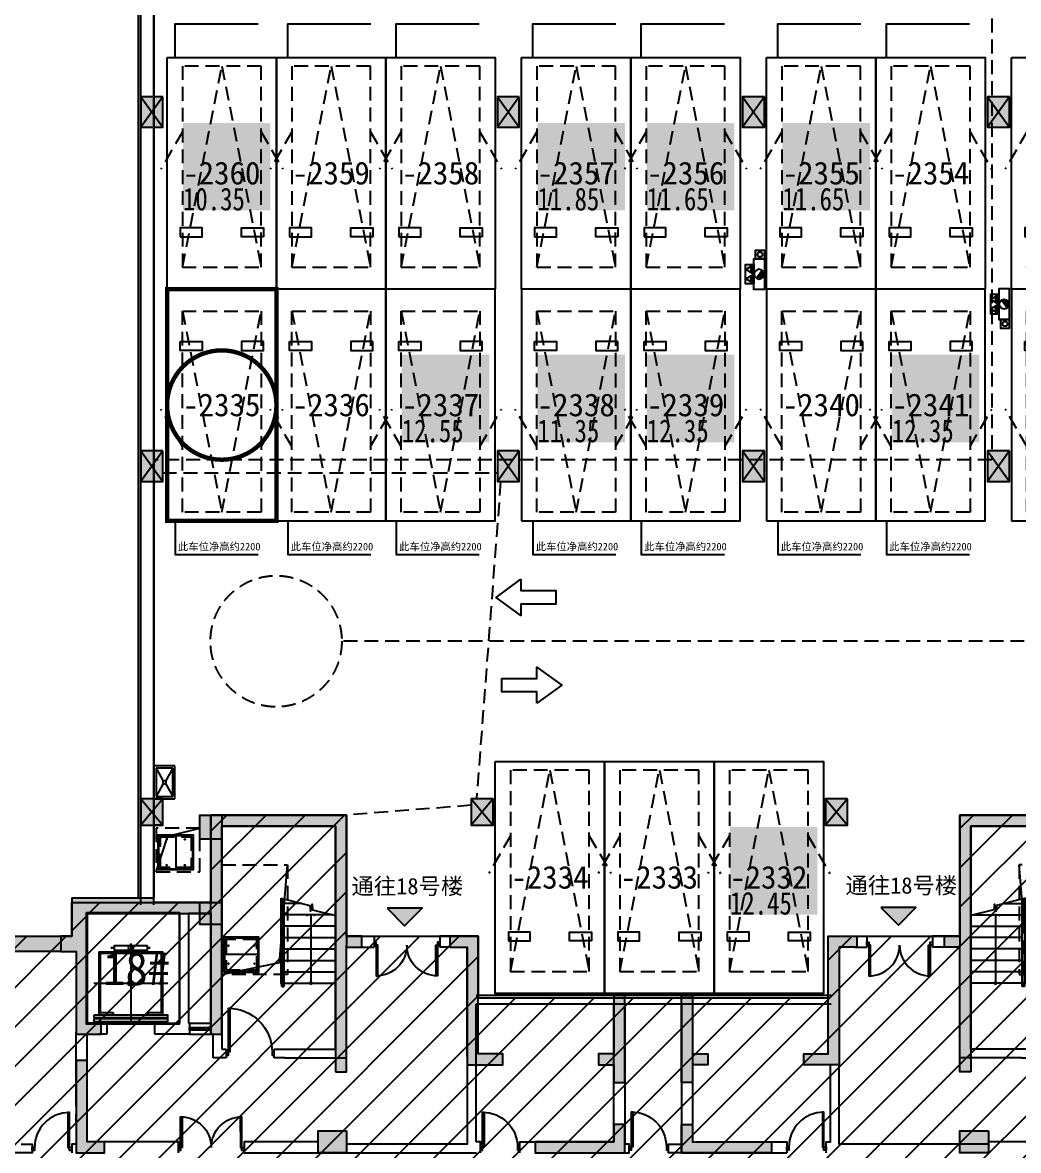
# Model space of a CAD drawing. Header units: millimetres. Extents: x -48310 to 218990, y -633409 to -276709.
# Drawn here: x 5797 to 28557, y -607741 to -581955 of the extents above; entities that cross this region are included whole.
import ezdxf
from ezdxf.enums import TextEntityAlignment as Align

# ---------------------------------------------------------------- set-up
doc = ezdxf.new("R2010")
doc.units = ezdxf.units.MM
doc.header["$LTSCALE"] = 100
for name, pattern in [('A6-DK-B2F$0$HIDDEN2', [4.7625, 3.175, -1.5875]), ('A6-DK-JSJ-B2F$0$HIDDEN2', [4.7625, 3.175, -1.5875]), ('X-CORE-2BF$0$HIDDEN2', [4.7625, 3.175, -1.5875]), ('X-CORE-2BF$0$XG-14CORE-SF$0$X1-CORE-SF$0$HIDDEN2', [4.7625, 3.175, -1.5875])]:
    doc.linetypes.add(name, pattern=pattern)
doc.layers.get('Defpoints').update_dxf_attribs({"color": 189})
for name, color, linetype in [('-ACO-TTLB', 153, 'Continuous'), ('18#-W-B2F$0$S-WALL-S', 4, 'Continuous'), ('18#-WTC-B2F$0$S-HATCH-X', 251, 'Continuous'), ('18#-WTC-B2F$0$S-WALL-S', 4, 'Continuous'), ('A-DIMS-INSD', 3, 'Continuous'), ('A-HATCH', 251, 'Continuous'), ('A-ROOM-IDEN', 31, 'Continuous'), ('A-TITLE', 222, 'Continuous'), ('A-WIND-IDEN', 244, 'Continuous'), ('A6-DK-B2F$0$A-CONC', 30, 'Continuous'), ('A6-DK-B2F$0$A-FIXT', 6, 'Continuous'), ('A6-DK-B2F$0$A-PRKG', 175, 'A6-DK-B2F$0$HIDDEN2'), ('A6-DK-B2F$0$A-PRKG-SIGN', 252, 'Continuous'), ('A6-DK-B2F$0$A-TRACK', 77, 'A6-DK-B2F$0$HIDDEN2'), ('A6-DK-B2F$0$A-VOID', 221, 'A6-DK-B2F$0$HIDDEN2'), ('A6-DK-JSJ-B2F$0$A-DRAIN', 152, 'Continuous'), ('A6-DK-JSJ-B2F$0$A-HOLE-FLOR', 242, 'Continuous'), ('A6-DK-JSJ-B2F$0$A-LOWER', 131, 'A6-DK-JSJ-B2F$0$HIDDEN2'), ('A6-DK-JSJ-B2F$0$X23-BF$0$A-HATCH', 251, 'Continuous'), ('A6-W-B2$0$S-WALL-S', 4, 'Continuous'), ('A6-W-B2-BH$0$S-HATCH-S', 252, 'Continuous'), ('a_parking_number', 200, 'Continuous'), ('a_parking_price', 221, 'Continuous'), ('a_parking_sales_mark', 180, 'Continuous'), ('TP-DK-1(xhs)$0$P-J-DIM-L', 70, 'Continuous'), ('TP-DK-1(xhs)$0$P-X-L', 240, 'Continuous'), ('TP-DK-1(xhs)$0$P-X-M', 2, 'Continuous'), ('TP-DK-1(xhs)$0$P-X-X', 1, 'Continuous'), ('X-2BF-18$0$A-WALL', 2, 'Continuous'), ('X-2BF-18$0$xref(dwg引用图层)', 7, 'Continuous'), ('X-2BF-18$0$XU-CORE-1F-N$0$A-DOOR', 190, 'Continuous'), ('X-2BF-18$0$XU-CORE-SF$0$A-DOOR', 190, 'Continuous'), ('X-CORE-2BF$0$A-DRAIN', 152, 'Continuous'), ('X-CORE-2BF$0$A-HOLE-FLOR', 242, 'Continuous'), ('X-CORE-2BF$0$A-INDEX', 134, 'Continuous'), ('X-CORE-2BF$0$A-LOWER', 131, 'X-CORE-2BF$0$HIDDEN2'), ('X-CORE-2BF$0$A-RAIL', 55, 'Continuous'), ('X-CORE-2BF$0$A-STAIR', 142, 'Continuous'), ('X-CORE-2BF$0$A-WALL', 2, 'Continuous'), ('X-CORE-2BF$0$X23-BF$0$A-HATCH', 251, 'Continuous'), ('X-CORE-2BF$0$XU-CORE-28F-1F$0$A-STAIR', 142, 'Continuous'), ('X-CORE-2BF$0$XU-CORE-SF$0$A-EVTR', 193, 'Continuous'), ('X-CORE-2BF$0$XU-CORE-SF$0$XU-CORE-SF$0$A-DOOR', 190, 'Continuous'), ('X-CORE-2BF$0$XU-CORE-SF$0$XU-CORE-SF$0$A-SILL', 135, 'Continuous'), ('X-CORE-2BF$0$XU-CORE-SF$0$XU-CORE-SF$0$A-WIND', 126, 'Continuous'), ('xref(dwg引用图层)', 7, 'Continuous'), ('留孔', 1, 'Continuous')]:
    doc.layers.add(name, color=color, linetype=linetype)
for name, color, linetype, plot in [('A6-DK-B2F$0$-ACO-EDIT', 210, 'Continuous', False), ('A6-W-B2$0$S-EDIT', 241, 'Continuous', False), ('X-CORE-2BF$0$XG-14CORE-SF$0$X1-CORE-SF$0$-ACO-PLTW', 220, 'X-CORE-2BF$0$XG-14CORE-SF$0$X1-CORE-SF$0$HIDDEN2', False)]:
    doc.layers.add(name, color=color, linetype=linetype, plot=plot)
doc.styles.add('A6-DK-B2F$0$华文细黑', font='STXIHEI.TTF')
doc.styles.add('华文细黑', font='STXIHEI.TTF')
doc.styles.add('黑体', font='simhei.ttf', dxfattribs={"width": 0.8})

# ---------------------------------------------------------------- blocks, each defined once
blk = doc.blocks.new('*U267')
at = {"linetype": 'ByBlock', "lineweight": -2}
for points in [[(86, 735), (85, 35), (50, 35), (51, 735)], [(1416, 734), (1415, 34), (1450, 34), (1451, 734)], [(0, 35), (50, 35), (50, -35), (0, -35)], [(1450, 34), (1500, 34), (1500, -36), (1450, -36)]]:
    blk.add_lwpolyline(points, close=True, dxfattribs=at)
for centre, start, end in [((50, 35), 359.9503, 89.9503), ((1450, 34), 89.9503, 179.9503)]:
    blk.add_arc(centre, 700, start, end, dxfattribs=at)
blk = doc.blocks.new('*U263')
at = {"color": 0, "linetype": 'ByBlock', "lineweight": -2}
for points in [[(-85, 835), (-85, 35), (-50, 35), (-50, 835)], [(-900, 35), (-850, 35), (-850, -35), (-900, -35)], [(-50, 35), (0, 35), (0, -35), (-50, -35)]]:
    blk.add_lwpolyline(points, close=True, dxfattribs=at)
blk.add_arc((-50, 35), 800, 90, 180, dxfattribs=at)
blk = doc.blocks.new('X-CORE-2BF$0$XU-CORE-SF$0$A-EVTR-a')
for p, q in [((0, 1825), (0, 0)), ((-430, 1700), (-430, 1750)), ((-380, 1725), (-430, 1725)), ((380, 1725), (430, 1725)), ((430, 1700), (430, 1750)), ((844, 915), (-844, 915)), ((550, 0), (-550, 0))]:
    blk.add_line(p, q)
for points in [[(-731, 190), (-731, 1625), (731, 1625), (731, 190)], [(-700, 245), (-700, 1595), (700, 1595), (700, 245)], [(-400, 245), (-700, 245)], [(-400, 190), (-400, 245)], [(700, 245), (400, 245)], [(400, 245), (400, 190)]]:
    blk.add_lwpolyline(points)
for points in [[(-380, 1775), (380, 1775), (380, 1675), (-380, 1675)], [(844, 190), (844, 130), (-844, 130), (-844, 190)], [(844, 100), (844, 40), (-844, 40), (-844, 100)]]:
    blk.add_lwpolyline(points, close=True)
blk.add_circle((0, 1725), 60)
blk.add_ellipse((0, 915), major_axis=(-60.1, 0), ratio=0.918919, start_param=-1.570796, end_param=4.712389)
blk = doc.blocks.new('*U188')
for p, q in [((-25, 0), (-25, 490)), ((25, 0), (25, 490))]:
    blk.add_line(p, q)
for points in [[(25, 490), (-25, 490), (-25, 440), (25, 440)], [(25, 490), (-25, 490), (-25, 440), (25, 440)], [(22, 487), (-22, 487), (-22, 443), (22, 443)], [(22, 487), (-22, 487), (-22, 443), (22, 443)], [(16, 395), (13, 395), (13, 399), (-16, 445), (-16, 450), (-13, 450), (-13, 446), (16, 400), (16, 395)], [(16, 295), (13, 295), (13, 299), (-16, 345), (-16, 350), (-13, 350), (-13, 346), (16, 300), (16, 295)], [(25, 0), (-25, 0), (-25, 50), (25, 50)], [(25, 0), (-25, 0), (-25, 50), (25, 50)], [(22, 3), (-22, 3), (-22, 47), (22, 47)], [(22, 3), (-22, 3), (-22, 47), (22, 47)], [(16, 195), (13, 195), (13, 199), (-16, 245), (-16, 250), (-13, 250), (-13, 246), (16, 200), (16, 195)], [(16, 95), (13, 95), (13, 99), (-16, 145), (-16, 150), (-13, 150), (-13, 146), (16, 100), (16, 95)]]:
    blk.add_lwpolyline(points, close=True)
blk = doc.blocks.new('*U190')
at = {"color": 0, "linetype": 'ByBlock', "lineweight": -2}
for points in [[(-85, 1035), (-85, 35), (-50, 35), (-50, 1035)], [(-1100, 35), (-1050, 35), (-1050, -35), (-1100, -35)], [(-50, 35), (0, 35), (0, -35), (-50, -35)]]:
    blk.add_lwpolyline(points, close=True, dxfattribs=at)
blk.add_arc((-50, 35), 1000, 90, 180, dxfattribs=at)
blk = doc.blocks.new('*U191')
at = {"layer": 'X-CORE-2BF$0$A-DRAIN'}
blk.add_lwpolyline([(50, 50), (50, 850), (850, 850), (850, 50)], close=True, dxfattribs=at)
at = {"layer": 'X-CORE-2BF$0$A-HOLE-FLOR'}
blk.add_lwpolyline([(0, 0), (270, 1317), (2500, 1500)], dxfattribs=at)
for points in [[(65, 835), (450, 835), (450, 65), (65, 65)], [(835, 835), (450, 835), (450, 65), (835, 65)]]:
    blk.add_lwpolyline(points, close=True, dxfattribs=at)
at = {"layer": 'X-CORE-2BF$0$A-LOWER'}
for points in [[(0, 1500), (0, 0), (2500, 0), (2500, 1500), (0, 1500)], [(100, 100), (100, 800), (800, 800), (800, 100), (100, 100)]]:
    blk.add_lwpolyline(points, dxfattribs=at)
at = {"layer": 'X-CORE-2BF$0$X23-BF$0$A-HATCH'}
blk.add_lwpolyline([(65, 65), (65, 835), (835, 835), (835, 65)], close=True, dxfattribs=at)
for centre in [(242, 745), (657, 745), (242, 155), (657, 155)]:
    blk.add_circle(centre, 8, dxfattribs=at)
blk = doc.blocks.new('*U189')
blk.add_line((0, 1581), (0, 0))
at = {"const_width": 20}
blk.add_lwpolyline([(-103, 1527), (0, 1581), (103, 1527)], dxfattribs=at)
at = {"const_width": 45}
blk.add_lwpolyline([(-6, -22, 1), (6, 22, 1)], format="xyb", close=True, dxfattribs=at)
blk = doc.blocks.new('X-CORE-2BF')
at = {"layer": 'X-CORE-2BF$0$A-INDEX'}
blk.add_lwpolyline([(11690, 11961), (12355, 11795), (12365, 11668), (12404, 11824), (12413, 11697), (12940, 11566)], dxfattribs=at)
at = {"layer": 'X-CORE-2BF$0$A-RAIL'}
for p, q in [((11715, 9945), (11715, 10709)), ((11765, 9945), (11765, 10732)), ((11715, 9945), (11765, 9945))]:
    blk.add_line(p, q, dxfattribs=at)
for points in [[(11715, 11955), (11715, 9945)], [(11765, 9945), (11765, 11942)]]:
    blk.add_lwpolyline(points, dxfattribs=at)
at = {"layer": 'X-CORE-2BF$0$A-STAIR'}
for points in [[(11690, 11961), (11690, 10020), (11715, 10020)], [(11765, 10020), (11765, 10020)]]:
    blk.add_lwpolyline(points, dxfattribs=at)
at = {"layer": 'X-CORE-2BF$0$A-WALL'}
for p, q in [((12940, 13610), (10340, 13610)), ((10340, 13610), (10340, 8510)), ((12940, 8510), (12940, 13610)), ((9380, 11610), (7260, 11610)), ((7260, 11610), (7260, 9100)), ((9380, 9100), (9380, 11610)), ((10090, 11610), (9580, 11610)), ((9580, 11610), (9580, 9100)), ((10090, 8850), (10090, 11610)), ((13190, 8510), (13190, 10890)), ((7260, 9100), (7710, 9100)), ((7710, 9100), (7710, 8850)), ((8810, 8850), (8810, 9100)), ((8810, 9100), (9380, 9100)), ((9580, 9100), (9600, 9100)), ((9600, 9100), (9600, 8850)), ((7710, 8850), (7523, 8850)), ((9600, 8850), (8810, 8850)), ((10140, 8850), (10090, 8850)), ((10140, 8310), (10140, 8850)), ((10340, 8510), (10440, 8510)), ((10440, 8510), (10440, 8310)), ((11540, 8310), (11540, 8510)), ((11540, 8510), (12940, 8510)), ((13190, 8310), (13190, 8510)), ((13190, 8510), (13190, 8510)), ((10440, 8310), (10140, 8310)), ((11660, 8310), (11540, 8310)), ((11780, 8310), (11660, 8310)), ((11660, 8310), (11660, 8310)), ((11780, 8310), (11780, 8310)), ((11780, 8310), (13190, 8310))]:
    blk.add_line(p, q, dxfattribs=at)
blk.add_lwpolyline([(10090, 11610), (10090, 13860), (13190, 13860), (13190, 10890)], dxfattribs=at)
at = {"layer": 'X-CORE-2BF$0$XG-14CORE-SF$0$X1-CORE-SF$0$-ACO-PLTW'}
blk.add_lwpolyline([(11740, 11948), (11740, 9945)], dxfattribs=at)
at = {"layer": 'X-CORE-2BF$0$XU-CORE-28F-1F$0$A-STAIR'}
for p, q in [((12173, 11840), (11765, 11840)), ((12883, 11580), (11765, 11580)), ((12940, 11320), (11765, 11320)), ((11765, 11060), (12940, 11060)), ((11765, 10800), (12940, 10800)), ((11765, 10540), (12940, 10540)), ((11765, 10280), (12940, 10280)), ((11765, 10020), (12940, 10020)), ((11815, 10020), (12940, 10020))]:
    blk.add_line(p, q, dxfattribs=at)
at = {"layer": 'X-CORE-2BF$0$XU-CORE-SF$0$XU-CORE-SF$0$A-SILL'}
for points in [[(9600, 9100), (10090, 9100)], [(9600, 8850), (10090, 8850)]]:
    blk.add_lwpolyline(points, dxfattribs=at)
at = {"layer": 'X-CORE-2BF$0$A-INDEX', "rotation": 2.084055670174275e-06}
blk.add_blockref('*U189', (12377, 10020), dxfattribs=at)
at = {"layer": 'X-CORE-2BF$0$A-LOWER', "xscale": -1, "rotation": 270}
blk.add_blockref('*U191', (10340, 10220), dxfattribs=at)
at = {"layer": 'X-CORE-2BF$0$XU-CORE-SF$0$A-EVTR', "xscale": -1}
blk.add_blockref('X-CORE-2BF$0$XU-CORE-SF$0$A-EVTR-a', (8260, 9100), dxfattribs=at)
at = {"layer": 'X-CORE-2BF$0$XU-CORE-SF$0$XU-CORE-SF$0$A-DOOR', "extrusion": (0, 0, -1), "zscale": -1}
blk.add_blockref('*U190', (-10440, 8410), dxfattribs=at)
at = {"layer": 'X-CORE-2BF$0$XU-CORE-SF$0$XU-CORE-SF$0$A-WIND', "rotation": 270}
blk.add_blockref('*U188', (9600, 8977), dxfattribs=at)
blk = doc.blocks.new('*U264')
at = {"linetype": 'ByBlock', "lineweight": -2}
for points in [[(0, -35), (50, -35), (50, 35), (0, 35)], [(1450, -36), (1500, -36), (1500, 34), (1450, 34)], [(84, -735), (85, -35), (50, -35), (49, -735)], [(1414, -736), (1415, -36), (1450, -36), (1449, -736)]]:
    blk.add_lwpolyline(points, close=True, dxfattribs=at)
for centre, start, end in [((50, -35), 269.9503, 359.9503), ((1450, -36), 179.9503, 269.9503)]:
    blk.add_arc(centre, 700, start, end, dxfattribs=at)
blk = doc.blocks.new('X-2BF-18')
at = {"layer": 'X-2BF-18$0$A-WALL'}
for p, q in [((13820, 11090), (13820, 10840)), ((15320, 11090), (15320, 10840)), ((25080, 11090), (25080, 10840)), ((26580, 11090), (26580, 10840)), ((19550, 9535), (19550, 9535)), ((15950, 8340), (15950, 8160)), ((27860, 6340), (27860, 6390))]:
    blk.add_line(p, q, dxfattribs=at)
for points in [[(13190, 11090), (13820, 11090)], [(15596, 11090), (15320, 11090)], [(24804, 11090), (25080, 11090)], [(27210, 11090), (26580, 11090)], [(13190, 10840), (13820, 10840)], [(15950, 10840), (15950, 6340), (13190, 6340)], [(15596, 10840), (15320, 10840)], [(15950, 8340), (15950, 8340), (15950, 10840)], [(24804, 10840), (25080, 10840)], [(27210, 10840), (26580, 10840)], [(24270, 9735), (16150, 9735)], [(24270, 9535), (16150, 9535)], [(16150, 6390), (16150, 9535)], [(17150, 6140), (17150, 6390), (19300, 6390), (19300, 9535)], [(19550, 9535), (19550, 6340)], [(20850, 9535), (20850, 6140), (23250, 6140)], [(21100, 9535), (21100, 6390), (23250, 6390), (23250, 6140)], [(7010, 7201), (7010, 8900)], [(7260, 6390), (7260, 8850)], [(24150, 6140), (24150, 6390), (24250, 6390), (24250, 8150)], [(27860, 6340), (24450, 6340), (24450, 8150)], [(7010, 7201), (7010, 7201), (7010, 7021), (7010, 7021)], [(7010, 6778), (7010, 7021)], [(7010, 7021), (7010, 6340)], [(5755, 6340), (6010, 6340), (6010, 6140), (5456, 6140), (5456, 6340), (5555, 6340)], [(7010, 6340), (6910, 6340), (6910, 6140)], [(9350, 6140), (9350, 6390), (7260, 6390)], [(12540, 6390), (10850, 6390), (10850, 6140), (16150, 6140), (16150, 6140)], [(16250, 6140), (16250, 6390), (16150, 6390)], [(19550, 6140), (19650, 6140), (19650, 6340), (19550, 6340)], [(20850, 6140), (20550, 6140), (20550, 6340), (20850, 6340)], [(29550, 6140), (29550, 6390), (27860, 6390), (27860, 6390)]]:
    blk.add_lwpolyline(points, dxfattribs=at)
at = {"layer": 'X-2BF-18$0$xref(dwg引用图层)'}
blk.add_blockref('X-CORE-2BF', (0, 0), dxfattribs=at)
at = {"layer": 'X-2BF-18$0$xref(dwg引用图层)', "xscale": -1}
blk.add_blockref('X-CORE-2BF', (40400, 0), dxfattribs=at)
at = {"layer": 'X-2BF-18$0$XU-CORE-1F-N$0$A-DOOR', "xscale": -1, "rotation": 180}
for name, p in [('*U267', (13820, 10920)), ('*U264', (9350, 6227))]:
    blk.add_blockref(name, p, dxfattribs=at)
at = {"layer": 'X-2BF-18$0$XU-CORE-1F-N$0$A-DOOR', "rotation": 180}
blk.add_blockref('*U267', (26580, 10920), dxfattribs=at)
at = {"layer": 'X-2BF-18$0$XU-CORE-SF$0$A-DOOR', "extrusion": (0, 0, -1), "xscale": -1, "zscale": -1}
for p in [(-6910, 6226), (-24150, 6234)]:
    blk.add_blockref('*U263', p, dxfattribs=at)
at = {"layer": 'X-2BF-18$0$XU-CORE-SF$0$A-DOOR', "extrusion": (0, 0, -1), "zscale": -1}
for p in [(-16250, 6234), (-19650, 6240)]:
    blk.add_blockref('*U263', p, dxfattribs=at)
blk = doc.blocks.new('18#-W-B2F$0$A$C2C875332')
at = {"layer": '18#-W-B2F$0$S-WALL-S', "color": 0, "linetype": 'ByBlock'}
blk.add_lwpolyline([(-4250, 8150), (-3440, 8150), (-3440, 8400), (-4000, 8400), (-4000, 11090), (-4650, 11090), (-4650, 10840), (-4250, 10840)], close=True, dxfattribs=at)
blk = doc.blocks.new('18#-W-B2F', base_point=(-68204, -144150))
at = {"layer": '18#-W-B2F$0$S-WALL-S', "color": 0, "linetype": 'ByBlock'}
for points in [[(-55264, -136160), (-55014, -136160), (-55014, -133310), (-54664, -133310), (-54664, -133060), (-55014, -133060), (-55014, -130290), (-58114, -130290), (-58114, -132290), (-59414, -132290), (-59414, -132190), (-61294, -132190), (-61294, -133060), (-61544, -133060), (-61544, -133410), (-61194, -133410), (-61194, -135300), (-60621, -135300), (-60621, -135050), (-60944, -135050), (-60944, -132540), (-58114, -132540), (-58114, -135300), (-57864, -135300), (-57864, -130540), (-55264, -130540)], [(-57864, -130290), (-57864, -130840), (-58364, -130840), (-58364, -130290)], [(-40744, -136160), (-40994, -136160), (-40994, -133310), (-41344, -133310), (-41344, -133060), (-40994, -133060), (-40994, -130290), (-37894, -130290), (-37894, -132290), (-34814, -132290), (-34814, -133060), (-34464, -133060), (-34464, -133310), (-34814, -133310), (-34814, -135300), (-35387, -135300), (-35387, -135050), (-35064, -135050), (-35064, -132540), (-37894, -132540), (-37894, -135300), (-38144, -135300), (-38144, -130540), (-40744, -130540)], [(-57864, -132290), (-57864, -132790), (-58364, -132790), (-58364, -132290)], [(-63454, -133060), (-61544, -133060), (-61544, -133410), (-63454, -133410)], [(-48904, -135750), (-49254, -135750), (-49254, -136000), (-48904, -136000), (-48904, -136400), (-48654, -136400), (-48654, -134415), (-48904, -134415)], [(-47104, -135750), (-46754, -135750), (-46754, -136000), (-47104, -136000), (-47104, -136400), (-47354, -136400), (-47354, -134415), (-47104, -134415)], [(-60544, -137760), (-60944, -137760), (-60944, -135900), (-61194, -135900), (-61194, -138010), (-60544, -138010)], [(-48904, -137360), (-48904, -137760), (-50704, -137760), (-50704, -138010), (-48654, -138010), (-48654, -137360)], [(-47104, -137360), (-47104, -137760), (-45304, -137760), (-45304, -138010), (-47354, -138010), (-47354, -137360)], [(-55014, -137510), (-55014, -138010), (-55664, -138010), (-55664, -137510)], [(-40344, -137510), (-40344, -138010), (-40994, -138010), (-40994, -137510)]]:
    blk.add_lwpolyline(points, close=True, dxfattribs=at)
blk.add_blockref('18#-W-B2F$0$A$C2C875332', (-48004, -144150), dxfattribs=at)
at = {"layer": '18#-W-B2F$0$S-WALL-S', "color": 0, "linetype": 'ByBlock', "xscale": -1}
blk.add_blockref('18#-W-B2F$0$A$C2C875332', (-48004, -144150), dxfattribs=at)
blk = doc.blocks.new('18#-WTC-B2F', base_point=(-68204, -144150))
at = {"layer": '18#-WTC-B2F$0$S-HATCH-X'}
h = blk.add_hatch(color=256, dxfattribs=at)
h.dxf.hatch_style = 1
h.paths.add_polyline_path([(-55264, -136160), (-55014, -136160), (-55014, -133310), (-54664, -133310), (-54664, -133060), (-55014, -133060), (-55014, -130290), (-58114, -130290), (-58364, -130290), (-58364, -130840), (-58114, -130840), (-58114, -132290), (-59414, -132290), (-59414, -132190), (-61294, -132190), (-61294, -133060), (-61544, -133060), (-61544, -133410), (-61194, -133410), (-61194, -135300), (-60621, -135300), (-60621, -135050), (-60944, -135050), (-60944, -132540), (-58364, -132540), (-58364, -132790), (-58114, -132790), (-58114, -135300), (-57864, -135300), (-57864, -130540), (-55264, -130540)])
h = blk.add_hatch(color=256, dxfattribs=at)
h.dxf.hatch_style = 1
h.paths.add_polyline_path([(-40744, -136160), (-40994, -136160), (-40994, -133310), (-41344, -133310), (-41344, -133060), (-40994, -133060), (-40994, -130290), (-37644, -130290), (-37644, -130840), (-37894, -130840), (-37894, -132290), (-34814, -132290), (-34814, -133060), (-34464, -133060), (-34464, -133310), (-34814, -133310), (-34814, -135300), (-35387, -135300), (-35387, -135050), (-35064, -135050), (-35064, -132540), (-37894, -132540), (-37644, -132540), (-37644, -132790), (-37894, -132790), (-37894, -135300), (-38144, -135300), (-38144, -130540), (-40744, -130540)])
h = blk.add_hatch(color=256, dxfattribs=at)
h.dxf.hatch_style = 1
h.paths.add_polyline_path([(-63454, -133060), (-61544, -133060), (-61544, -133410), (-63454, -133410)])
h = blk.add_hatch(color=256, dxfattribs=at)
h.dxf.hatch_style = 1
h.paths.add_polyline_path([(-52254, -136000), (-51444, -136000), (-51444, -135750), (-52004, -135750), (-52004, -133060), (-52654, -133060), (-52654, -133310), (-52254, -133310)])
h = blk.add_hatch(color=256, dxfattribs=at)
h.dxf.hatch_style = 1
h.paths.add_polyline_path([(-43754, -136000), (-44564, -136000), (-44564, -135750), (-44004, -135750), (-44004, -133060), (-43354, -133060), (-43354, -133310), (-43754, -133310)])
h = blk.add_hatch(color=256, dxfattribs=at)
h.dxf.hatch_style = 1
h.paths.add_polyline_path([(-48904, -135750), (-49254, -135750), (-49254, -136000), (-48904, -136000), (-48904, -136400), (-48654, -136400), (-48654, -134415), (-48904, -134415)])
h = blk.add_hatch(color=256, dxfattribs=at)
h.dxf.hatch_style = 1
h.paths.add_polyline_path([(-47104, -135750), (-46754, -135750), (-46754, -136000), (-47104, -136000), (-47104, -136400), (-47354, -136400), (-47354, -134415), (-47104, -134415)])
h = blk.add_hatch(color=256, dxfattribs=at)
h.dxf.hatch_style = 1
h.paths.add_polyline_path([(-60544, -137760), (-60944, -137760), (-60944, -135900), (-61194, -135900), (-61194, -138010), (-60544, -138010)])
h = blk.add_hatch(color=256, dxfattribs=at)
h.dxf.hatch_style = 1
h.paths.add_polyline_path([(-48904, -137360), (-48904, -137760), (-50704, -137760), (-50704, -138010), (-48654, -138010), (-48654, -137360)])
h = blk.add_hatch(color=256, dxfattribs=at)
h.dxf.hatch_style = 1
h.paths.add_polyline_path([(-47104, -137360), (-47104, -137760), (-45304, -137760), (-45304, -138010), (-47354, -138010), (-47354, -137360)])
h = blk.add_hatch(color=256, dxfattribs=at)
h.dxf.hatch_style = 1
h.paths.add_polyline_path([(-55014, -137510), (-55664, -137510), (-55664, -138010), (-55014, -138010)])
h = blk.add_hatch(color=256, dxfattribs=at)
h.dxf.hatch_style = 1
h.paths.add_polyline_path([(-40344, -137510), (-40994, -137510), (-40994, -138010), (-40344, -138010)])
at = {"layer": '18#-WTC-B2F$0$S-WALL-S', "color": 0, "linetype": 'ByBlock'}
blk.add_blockref('18#-W-B2F', (-68204, -144150), dxfattribs=at)
blk = doc.blocks.new('BF2')
at = {"layer": 'xref(dwg引用图层)'}
blk.add_blockref('18#-WTC-B2F', (10, -13935), dxfattribs=at)
blk = doc.blocks.new('*U297')
at = {"layer": 'A6-DK-JSJ-B2F$0$A-DRAIN'}
blk.add_lwpolyline([(50, 50), (50, 850), (850, 850), (850, 50)], close=True, dxfattribs=at)
at = {"layer": 'A6-DK-JSJ-B2F$0$A-HOLE-FLOR'}
blk.add_lwpolyline([(0, 0), (270, 817), (1000, 1000)], dxfattribs=at)
for points in [[(65, 835), (450, 835), (450, 65), (65, 65)], [(835, 835), (450, 835), (450, 65), (835, 65)]]:
    blk.add_lwpolyline(points, close=True, dxfattribs=at)
at = {"layer": 'A6-DK-JSJ-B2F$0$A-LOWER'}
for points in [[(0, 1000), (0, 0), (1000, 0), (1000, 1000), (0, 1000)], [(100, 100), (100, 800), (800, 800), (800, 100), (100, 100)]]:
    blk.add_lwpolyline(points, dxfattribs=at)
at = {"layer": 'A6-DK-JSJ-B2F$0$X23-BF$0$A-HATCH'}
blk.add_lwpolyline([(65, 65), (65, 835), (835, 835), (835, 65)], close=True, dxfattribs=at)
for centre in [(242, 745), (657, 745), (242, 155), (657, 155)]:
    blk.add_circle(centre, 8, dxfattribs=at)
blk = doc.blocks.new('A6-DK-JSJ-B2F')
at = {"layer": 'A6-DK-JSJ-B2F$0$A-LOWER'}
blk.add_blockref('*U297', (8850, -1375), dxfattribs=at)
blk = doc.blocks.new('TP-DK-1(xhs)$0$PG01.1')
at = {"color": 1}
for p, q in [((108, 187), (0, 0)), ((80, 72), (66, 58)), ((89, 72), (66, 48)), ((99, 72), (66, 39)), ((109, 72), (66, 29)), ((118, 72), (66, 20)), ((128, 72), (66, 10)), ((138, 72), (66, 0)), ((147, 72), (76, 0)), ((150, 65), (85, 0)), ((150, 56), (94, 0)), ((150, 46), (104, 0)), ((216, 0), (108, 187)), ((150, 36), (114, 0)), ((150, 27), (123, 0)), ((150, 17), (133, 0)), ((150, 8), (142, 0)), ((324, 187), (216, 0)), ((296, 72), (282, 58)), ((305, 72), (282, 48)), ((315, 72), (282, 39)), ((325, 72), (282, 29)), ((334, 72), (282, 20)), ((344, 72), (282, 10)), ((354, 72), (282, 0)), ((363, 72), (292, 0)), ((366, 65), (301, 0)), ((366, 56), (310, 0)), ((366, 46), (320, 0)), ((432, 0), (324, 187)), ((366, 36), (330, 0)), ((366, 27), (339, 0)), ((366, 17), (349, 0)), ((366, 8), (358, 0))]:
    blk.add_line(p, q, dxfattribs=at)
at = {"color": 2}
for p, q in [((0, 0), (216, 0)), ((216, 0), (432, 0))]:
    blk.add_line(p, q, dxfattribs=at)
at = {"color": 1}
for points in [[(0, 0), (436, 0), (436, 190), (0, 190)], [(66, 72), (150, 72), (150, 0), (66, 0)], [(282, 72), (366, 72), (366, 0), (282, 0)]]:
    blk.add_lwpolyline(points, close=True, dxfattribs=at)
blk = doc.blocks.new('TP-DK-1(xhs)$0$PG02.4')
blk.add_hatch(color=1).paths.add_polyline_path([(265, 48, 0.699012), (461, 120, 0.141488), (444, 179)])
at = {"color": 1}
blk.add_line((265, 48), (444, 179), dxfattribs=at)
blk.add_lwpolyline([(0, 0), (700, 0), (700, 240), (0, 240)], close=True, dxfattribs=at)
blk.add_circle((350, 120), 111, dxfattribs=at)
blk = doc.blocks.new('TP-DK-1(xhs)')
at = {"layer": 'TP-DK-1(xhs)$0$P-J-DIM-L', "color": 8, "true_color": 0x808080}
for points in [[(22750, -587357), (22550, -587357), (22550, -587157), (22750, -587157)], [(28350, -588743), (28150, -588743), (28150, -588943), (28350, -588943)]]:
    blk.add_lwpolyline(points, close=True, dxfattribs=at)
at = {"layer": 'TP-DK-1(xhs)$0$P-X-L'}
for centre in [(22650, -587257), (28250, -588843)]:
    blk.add_circle(centre, 55, dxfattribs=at)
at = {"layer": 'TP-DK-1(xhs)$0$P-X-M', "extrusion": (0, 0, -1), "zscale": -1, "rotation": 270}
blk.add_blockref('TP-DK-1(xhs)$0$PG01.1', (-22510, -587489), dxfattribs=at)
at = {"layer": 'TP-DK-1(xhs)$0$P-X-M', "extrusion": (0, 0, -1), "xscale": -1, "zscale": -1, "rotation": 270}
blk.add_blockref('TP-DK-1(xhs)$0$PG01.1', (-28110, -588611), dxfattribs=at)
at = {"layer": 'TP-DK-1(xhs)$0$P-X-X', "xscale": -1, "rotation": 90}
blk.add_blockref('TP-DK-1(xhs)$0$PG02.4', (22750, -587357), dxfattribs=at)
at = {"layer": 'TP-DK-1(xhs)$0$P-X-X', "rotation": 90}
blk.add_blockref('TP-DK-1(xhs)$0$PG02.4', (28350, -588743), dxfattribs=at)
blk = doc.blocks.new('A6-W-B2$0$Z-1')
at = {"layer": 'A-DIMS-INSD'}
h = blk.add_hatch(color=252, dxfattribs=at)
h.dxf.hatch_style = 1
h.paths.add_polyline_path([(91833, 54651), (91833, 54151), (92533, 54151), (92533, 54651)])
at = {"layer": 'A6-W-B2$0$S-EDIT'}
for p, q in [((91833, 54151), (92533, 54651)), ((91833, 54651), (92533, 54151))]:
    blk.add_line(p, q, dxfattribs=at)
at = {"layer": 'A6-W-B2$0$S-WALL-S', "color": 0, "linetype": 'ByBlock', "lineweight": -2}
blk.add_lwpolyline([(91833, 54651), (91833, 54151), (92533, 54151), (92533, 54651), (91833, 54651)], dxfattribs=at)
blk = doc.blocks.new('A6-W-B2$0$Z-2')
at = {"layer": 'A-DIMS-INSD'}
h = blk.add_hatch(color=252, dxfattribs=at)
h.dxf.hatch_style = 1
h.paths.add_polyline_path([(73369, 44139), (72869, 44139), (72869, 43539), (73369, 43539)])
at = {"layer": 'A6-W-B2$0$S-EDIT'}
for p, q in [((72869, 44139), (73369, 43539)), ((73369, 44139), (72869, 43539))]:
    blk.add_line(p, q, dxfattribs=at)
at = {"layer": 'A6-W-B2$0$S-WALL-S', "color": 0, "linetype": 'ByBlock', "lineweight": -2}
blk.add_lwpolyline([(73369, 44139), (72869, 44139), (72869, 43539), (73369, 43539), (73369, 44139)], dxfattribs=at)
blk = doc.blocks.new('A6-W-B2', base_point=(85957, 40190))
at = {"layer": 'A6-W-B2$0$S-WALL-S', "elevation": 0}
blk.add_lwpolyline([(94407, 81165), (94757, 81165), (94757, 38215), (94407, 38215)], close=True, dxfattribs=at)
at = {"layer": 'A6-W-B2$0$S-WALL-S', "rotation": 270}
for p in [(40306, 148373), (48456, 148373), (54056, 148373), (59656, 148373), (40306, 140273), (48456, 140273), (54056, 140273), (59656, 140273)]:
    blk.add_blockref('A6-W-B2$0$Z-1', p, dxfattribs=at)
at = {"layer": 'A6-W-B2$0$S-WALL-S'}
for p in [(21588, -3650), (29138, -3650, 0), (37238, -3650)]:
    blk.add_blockref('A6-W-B2$0$Z-2', p, dxfattribs=at)
blk = doc.blocks.new('A6-W-B2-BH', base_point=(85957, 40190))
at = {"layer": 'A6-W-B2-BH$0$S-HATCH-S'}
h = blk.add_hatch(color=256, dxfattribs=at)
h.dxf.hatch_style = 2
h.paths.add_polyline_path([(94757, 40490), (94457, 40490), (94707, 40190), (94757, 40250)])
h.paths.add_polyline_path([(94457, 40490), (94457, 39890), (94707, 40190)])
h.paths.add_polyline_path([(94757, 40130), (94707, 40190), (94457, 39890), (94757, 39890)])
h.paths.add_polyline_path([(94757, 40250), (94707, 40190), (94757, 40130)])
h.paths.add_polyline_path([(94957, 48440), (94757, 48440), (94757, 48160)], flags=17)
h.paths.add_polyline_path([(94957, 48440), (94757, 48160), (94757, 48020), (94957, 47740)])
h.paths.add_polyline_path([(94757, 48020), (94757, 47740), (94957, 47740)], flags=17)
h.paths.add_polyline_path([(94957, 56540), (94757, 56260), (94757, 56120), (94957, 55840)])
h.paths.add_polyline_path([(94957, 56540), (94757, 56540), (94757, 56260)], flags=17)
h.paths.add_polyline_path([(94757, 56120), (94757, 55840), (94957, 55840)], flags=17)
h.paths.add_polyline_path([(94957, 64540), (94757, 64540), (94757, 64260)], flags=17)
h.paths.add_polyline_path([(94957, 64540), (94757, 64260), (94757, 64120), (94957, 63840)])
h.paths.add_polyline_path([(94757, 64120), (94757, 63840), (94957, 63840)], flags=17)
h.paths.add_polyline_path([(94757, 72220), (94707, 72290), (94457, 71940), (94757, 71940)])
h.paths.add_polyline_path([(94757, 72640), (94457, 72640), (94707, 72290), (94757, 72360)])
h.paths.add_polyline_path([(94457, 72640), (94457, 71940), (94707, 72290)])
h.paths.add_polyline_path([(94757, 72360), (94707, 72290), (94757, 72220)])
h.paths.add_polyline_path([(102607, 48440), (102607, 47740), (102857, 48090)])
h.paths.add_polyline_path([(103107, 48440), (102857, 48090), (103107, 47740)])
h.paths.add_polyline_path([(103107, 48440), (102607, 48440), (102857, 48090)])
h.paths.add_polyline_path([(102857, 48090), (102607, 47740), (103107, 47740)])
h.paths.add_polyline_path([(108457, 48090), (108207, 47740), (108707, 47740)])
h.paths.add_polyline_path([(108707, 48440), (108207, 48440), (108457, 48090)])
h.paths.add_polyline_path([(108457, 48090), (108207, 48440), (108207, 47740)])
h.paths.add_polyline_path([(108707, 48440), (108457, 48090), (108707, 47740)])
h.paths.add_polyline_path([(114307, 48440), (114057, 48090), (114307, 47740)])
h.paths.add_polyline_path([(114307, 48440), (113807, 48440), (114057, 48090)])
h.paths.add_polyline_path([(114057, 48090), (113807, 47740), (114307, 47740)])
h.paths.add_polyline_path([(114057, 48090), (113807, 48440), (113807, 47740)])
h.paths.add_polyline_path([(94957, 150440), (94757, 150240), (94757, 150140), (94957, 149940)])
h.paths.add_polyline_path([(94957, 150440), (94757, 150440), (94757, 150240)], flags=17)
h.paths.add_polyline_path([(94757, 150140), (94757, 149940), (94957, 149940)], flags=17)
h.paths.add_polyline_path([(94957, 158490), (94757, 158490), (94757, 158290)], flags=17)
h.paths.add_polyline_path([(94957, 158490), (94757, 158290), (94757, 158190), (94957, 157990)])
h.paths.add_polyline_path([(94757, 158190), (94757, 157990), (94957, 157990)], flags=17)
h.paths.add_polyline_path([(94957, 167840), (94757, 167840), (94757, 167640)], flags=17)
h.paths.add_polyline_path([(94957, 167840), (94757, 167640), (94757, 167540), (94957, 167340)])
h.paths.add_polyline_path([(94757, 167540), (94757, 167340), (94957, 167340)])
h.paths.add_polyline_path([(94957, 174190), (94757, 174190), (94757, 173990)])
h.paths.add_polyline_path([(94757, 173890), (94757, 173690), (94957, 173690)], flags=17)
h.paths.add_polyline_path([(94957, 174190), (94757, 173990), (94757, 173890), (94957, 173690)])
h.paths.add_polyline_path([(94957, 178240), (94757, 178240), (94757, 178040)], flags=17)
h.paths.add_polyline_path([(94957, 178240), (94757, 178040), (94757, 177940), (94957, 177740)])
h.paths.add_polyline_path([(94757, 177940), (94757, 177740), (94957, 177740)], flags=17)
h.paths.add_polyline_path([(94757, 185940), (94757, 185740), (94957, 185740)])
h.paths.add_polyline_path([(94957, 186240), (94757, 186040), (94757, 185940), (94957, 185740)])
h.paths.add_polyline_path([(94957, 186240), (94757, 186240), (94757, 186040)])
h.paths.add_polyline_path([(119607, 330090), (119257, 330090), (119257, 308555), (111997, 308555), (111997, 308205), (119607, 308205)])
h.paths.add_polyline_path([(119607, 313290), (119557, 313340), (119307, 313090), (119607, 313090)], flags=16)
h.paths.add_polyline_path([(119607, 313390), (119557, 313340), (119607, 313290)], flags=16)
h.paths.add_polyline_path([(119607, 313590), (119307, 313590), (119557, 313340), (119607, 313390)], flags=16)
h.paths.add_polyline_path([(119557, 313340), (119307, 313590), (119307, 313090)], flags=16)
h.paths.add_polyline_path([(119607, 330090), (119257, 330090), (119257, 308555), (111997, 308555), (111997, 308205), (119607, 308205), (119607, 313090), (119307, 313090), (119307, 313590), (119607, 313590)], flags=17)
h.paths.add_polyline_path([(119607, 317940), (119307, 317940), (119557, 317690), (119607, 317740)], flags=16)
h.paths.add_polyline_path([(119307, 317940), (119307, 317440), (119557, 317690)], flags=16)
h.paths.add_polyline_path([(119607, 317640), (119557, 317690), (119307, 317440), (119607, 317440)], flags=16)
h.paths.add_polyline_path([(119607, 325640), (119557, 325690), (119307, 325440), (119607, 325440)], flags=16)
h.paths.add_polyline_path([(119607, 325940), (119307, 325940), (119557, 325690), (119607, 325740)], flags=16)
h.paths.add_polyline_path([(119557, 325690), (119307, 325940), (119307, 325440)], flags=16)
h.paths.add_polyline_path([(119607, 325740), (119557, 325690), (119607, 325640)], flags=16)
h.paths.add_polyline_path([(212757, 326040), (212507, 326040), (212757, 325690)], flags=17)
h.paths.add_polyline_path([(212757, 325690), (212507, 325340), (212757, 325340)], flags=17)
h.paths.add_polyline_path([(212757, 317990), (212507, 317990), (212757, 317690)], flags=17)
h.paths.add_polyline_path([(212757, 317690), (212507, 317390), (212757, 317390)], flags=17)
h.paths.add_polyline_path([(212757, 313940), (212507, 313940), (212757, 313640)], flags=17)
h.paths.add_polyline_path([(212757, 313640), (212507, 313340), (212757, 313340)], flags=17)
h.paths.add_polyline_path([(212757, 307840), (212507, 307840), (212757, 307540)], flags=17)
h.paths.add_polyline_path([(212757, 307540), (212507, 307240), (212757, 307240)], flags=17)
h.paths.add_polyline_path([(212757, 303640), (212507, 303640), (212757, 303340)], flags=17)
h.paths.add_polyline_path([(212757, 303340), (212507, 303040), (212757, 303040)], flags=17)
h.paths.add_polyline_path([(212757, 295640), (212507, 295640), (212757, 295340), (212757, 295340)], flags=17)
h.paths.add_polyline_path([(212507, 295640), (212507, 295340), (212757, 295340)], flags=17)
h.paths.add_polyline_path([(212507, 295340), (203767, 295340), (203767, 287250), (204117, 287250), (204117, 294990), (213107, 294990), (213107, 330090), (119607, 330090), (119607, 329740), (212757, 329740), (212757, 295640), (213007, 295640), (213007, 295040), (212507, 295040)])
h.paths.add_polyline_path([(208707, 243040), (221207, 243040), (221207, 250330), (227157, 250330), (227157, 250680), (220907, 250680), (220907, 243340), (208407, 243340), (208407, 217165), (201012, 217165), (201012, 216865), (208707, 216865)])
h.paths.add_polyline_path([(208407, 217165), (208157, 216915), (208207, 216865), (208407, 216865)], flags=16)
h.paths.add_polyline_path([(208407, 217165), (207907, 217165), (208157, 216915)], flags=16)
h.paths.add_polyline_path([(207907, 217165), (207907, 216865), (208107, 216865), (208157, 216915)], flags=16)
h.paths.add_polyline_path([(208157, 216915), (208107, 216865), (208207, 216865)], flags=16)
h.paths.add_polyline_path([(261057, 239240), (260757, 239240), (260757, 239040), (260807, 238990)])
h.paths.add_polyline_path([(261057, 239240), (260807, 238990), (261057, 238740)])
h.paths.add_polyline_path([(260807, 238990), (260757, 238940), (260757, 238740), (261057, 238740)])
h.paths.add_polyline_path([(260757, 239040), (260757, 238940), (260807, 238990)])
h.paths.add_polyline_path([(261057, 231240), (260757, 231240), (260757, 231040), (260807, 230990)])
h.paths.add_polyline_path([(261057, 231240), (260807, 230990), (261057, 230740)])
h.paths.add_polyline_path([(260807, 230990), (260757, 230940), (260757, 230740), (261057, 230740)])
h.paths.add_polyline_path([(260757, 231040), (260757, 230940), (260807, 230990)])
h.paths.add_polyline_path([(261057, 227300), (260757, 227300), (260757, 227100), (260807, 227050)])
h.paths.add_polyline_path([(261057, 227300), (260807, 227050), (261057, 226800)])
h.paths.add_polyline_path([(260807, 227050), (260757, 227000), (260757, 226800), (261057, 226800)])
h.paths.add_polyline_path([(260757, 227100), (260757, 227000), (260807, 227050)])
h.paths.add_polyline_path([(261057, 226800), (260757, 226800), (260757, 205250), (261057, 205250)])
h.paths.add_polyline_path([(260807, 221550), (260757, 221500), (260757, 221300), (261057, 221300)], flags=16)
h.paths.add_polyline_path([(260757, 221600), (260757, 221500), (260807, 221550)], flags=17)
h.paths.add_polyline_path([(261057, 221800), (260757, 221800), (260757, 221600), (260807, 221550)], flags=17)
h.paths.add_polyline_path([(261057, 221800), (260807, 221550), (261057, 221300)], flags=17)
h.paths.add_polyline_path([(261057, 221300), (260757, 221300), (260757, 205250), (261057, 205250)], flags=17)
h.paths.add_polyline_path([(260757, 217440), (260757, 217340), (260807, 217390)], flags=16)
h.paths.add_polyline_path([(261057, 217640), (260757, 217640), (260757, 217440), (260807, 217390)], flags=16)
h.paths.add_polyline_path([(260807, 217390), (260757, 217340), (260757, 217140), (261057, 217140)], flags=16)
h.paths.add_polyline_path([(261057, 217140), (260757, 217140), (260757, 205250), (261057, 205250)])
h.paths.add_polyline_path([(260807, 209390), (260757, 209440), (260757, 209340)], flags=16)
h.paths.add_polyline_path([(261057, 209640), (260757, 209640), (260757, 209440), (260807, 209390)], flags=17)
h.paths.add_polyline_path([(260807, 209390), (260757, 209340), (260757, 209140), (261057, 209140)], flags=16)
h.paths.add_polyline_path([(261057, 209640), (260807, 209390), (261057, 209140)], flags=17)
h.paths.add_polyline_path([(220507, 192300), (220357, 192300), (220507, 192150)], flags=17)
h.paths.add_polyline_path([(220357, 192300), (220357, 192150), (220507, 192150)])
h.paths.add_polyline_path([(220357, 192150), (220007, 192150), (220007, 141780), (227957, 141780), (227957, 142080), (227957, 142130), (220357, 142130)])
h.paths.add_polyline_path([(220007, 183490), (220007, 182990), (220257, 183240)], flags=16)
h.paths.add_polyline_path([(220357, 183490), (220007, 183490), (220257, 183240), (220357, 183340)], flags=17)
h.paths.add_polyline_path([(220257, 183240), (220007, 182990), (220357, 182990), (220357, 183140)], flags=16)
h.paths.add_polyline_path([(220357, 183340), (220257, 183240), (220357, 183140)], flags=17)
h.paths.add_polyline_path([(220357, 182990), (220007, 182990), (220007, 141780), (227957, 141780), (227957, 142080), (227957, 142130), (220357, 142130)])
h.paths.add_polyline_path([(220357, 175140), (220007, 175140), (220257, 174890), (220357, 174990)], flags=17)
h.paths.add_polyline_path([(220007, 175140), (220007, 174640), (220257, 174890)], flags=16)
h.paths.add_polyline_path([(220357, 174790), (220257, 174890), (220007, 174640), (220357, 174640)], flags=17)
h.paths.add_polyline_path([(220357, 174990), (220257, 174890), (220357, 174790)], flags=17)
h.paths.add_polyline_path([(220357, 174640), (220007, 174640), (220007, 141780), (227957, 141780), (227957, 142080), (227957, 142130), (220357, 142130)], flags=17)
h.paths.add_polyline_path([(220257, 166640), (220007, 166390), (220357, 166390), (220357, 166540)], flags=16)
h.paths.add_polyline_path([(220357, 166740), (220257, 166640), (220357, 166540)], flags=16)
h.paths.add_polyline_path([(220357, 166890), (220007, 166890), (220257, 166640), (220357, 166740)], flags=16)
h.paths.add_polyline_path([(220007, 166890), (220007, 166390), (220257, 166640)], flags=16)
h.paths.add_polyline_path([(220357, 166390), (220007, 166390), (220007, 141780), (227957, 141780), (227957, 142080), (227957, 142130), (220357, 142130)], flags=17)
h = blk.add_hatch(color=256, dxfattribs=at)
h.dxf.hatch_style = 2
h.paths.add_polyline_path([(94957, 40490), (94457, 40490), (94457, 39890), (94957, 39890)], flags=0)
edge = h.paths.add_edge_path(flags=17)
edge.add_line((94457, 40490), (94957, 39890))
edge = h.paths.add_edge_path(flags=17)
edge.add_line((94957, 40490), (94457, 39890))
blk = doc.blocks.new('A6-DK-B2F$0$标准车位')
blk.add_lwpolyline([(350, 4600), (1250, 0), (2150, 4600)])
blk.add_lwpolyline([(350, 4600), (2150, 4600), (2150, 0), (350, 0)], close=True)
at = {"layer": 'A6-DK-B2F$0$A-PRKG-SIGN'}
for points in [[(0, -200), (2500, -200), (2500, 5100), (0, 5100)], [(300, 3900), (800, 3900), (800, 3700), (300, 3700)], [(2200, 3900), (1700, 3900), (1700, 3700), (2200, 3700)]]:
    blk.add_lwpolyline(points, close=True, dxfattribs=at)
at = {"layer": 'Defpoints', "color": 8, "linetype": 'A6-DK-B2F$0$HIDDEN2', "extrusion": (-5.18032e-09, 4.98983e-22, 1), "elevation": 0}
for points in [[(350, 1500), (-145, 2357)], [(2150, 1500), (2645, 2357)]]:
    blk.add_lwpolyline(points, dxfattribs=at)
blk = doc.blocks.new('A6-DK-B2F$0$A$C48A675EB')
at = {"layer": 'A6-DK-B2F$0$A-TRACK', "linetype": 'ByBlock'}
blk.add_lwpolyline([(1047, -516), (1047, -195), (50, -195), (50, 195), (1047, 195), (1047, 517), (1759, 0)], close=True, dxfattribs=at)
blk = doc.blocks.new('A6-DK-B2F$0$A$C19F87712')
for p, q in [((0, 0), (0, -480)), ((750, 0), (0, 0)), ((750, -480), (750, 0)), ((348, -213), (50, -50)), ((50, -50), (50, -430)), ((700, -50), (50, -50)), ((700, -50), (402, -213)), ((700, -430), (700, -50)), ((0, -480), (750, -480)), ((348, -267), (50, -430)), ((50, -430), (700, -430)), ((700, -430), (402, -267))]:
    blk.add_line(p, q)
blk.add_ellipse((375, -240), major_axis=(26.5, 26.5), ratio=1, start_param=5.497787, end_param=11.780972)
blk = doc.blocks.new('rewrewr')
at = {"layer": 'A6-DK-B2F$0$A-CONC'}
for p, q in [((8500, -2125, 0), (8500, 40200, 0)), ((8800, -2125, 0), (8800, 40200, 0))]:
    blk.add_line(p, q, dxfattribs=at)
at = {"layer": 'A6-DK-B2F$0$A-TRACK'}
blk.add_line((41550, 3900, 0), (13092, 3900, 0), dxfattribs=at)
blk.add_circle((11592, 3900, 0), 1500, dxfattribs=at)
at = {"layer": 'A6-DK-B2F$0$A-FIXT', "rotation": 90}
blk.add_blockref('A6-DK-B2F$0$A$C19F87712', (8800, 300), dxfattribs=at)
at = {"layer": 'A6-DK-B2F$0$A-PRKG', "extrusion": (-5.18032e-09, -4.98983e-22, -1), "zscale": -1, "rotation": 180}
for p in [(-9100, 17050, 0), (-11600, 17050, 0), (-14100, 17050, 0), (-17200, 17050, 0), (-19700, 17050, 0), (-22800, 17050, 0), (-25300, 17050, 0), (-28400, 17050, 0), (-16600, 950, 0), (-19100, 950, 0), (-21600, 950, 0)]:
    blk.add_blockref('A6-DK-B2F$0$标准车位', p, dxfattribs=at)
at = {"layer": 'A6-DK-B2F$0$A-PRKG', "extrusion": (-5.18032e-09, 4.98983e-22, -1), "xscale": -1, "zscale": -1}
for p in [(-9100, 6850, 0), (-11600, 6850, 0), (-14100, 6850, 0), (-17200, 6850, 0), (-19700, 6850, 0), (-22800, 6850, 0), (-25300, 6850, 0), (-28400, 6850, 0)]:
    blk.add_blockref('A6-DK-B2F$0$标准车位', p, dxfattribs=at)
at = {"layer": 'A6-DK-B2F$0$A-TRACK', "linetype": 'ByBlock', "xscale": 0.8, "yscale": 0.8, "zscale": 0.8, "rotation": 180}
blk.add_blockref('A6-DK-B2F$0$A$C48A675EB', (18025, 4904, 0), dxfattribs=at)
at = {"layer": 'A6-DK-B2F$0$A-TRACK', "linetype": 'ByBlock', "xscale": 0.8, "yscale": 0.8, "zscale": 0.8}
blk.add_blockref('A6-DK-B2F$0$A$C48A675EB', (16712, 2896, 0), dxfattribs=at)
at = {"layer": 'A6-DK-B2F$0$-ACO-EDIT', "style": 'A6-DK-B2F$0$华文细黑'}
blk.add_text('18#', height=750, dxfattribs=at).set_placement((8404, -3961), align=Align.CENTER)
blk = doc.blocks.new('B2Fdt')
at = {"layer": 'A-HATCH'}
h = blk.add_hatch(dxfattribs=at)
h.set_pattern_fill('ANSI31', color=256, scale=200)
h.set_pattern_definition([(45, (2e-06, 600000), (-449.0128, 449.0128), [])])
edge = h.paths.add_edge_path()
edge.add_line((660, -2845), (6920, -2845))
edge.add_line((6920, -2845), (6920, -2075))
edge.add_line((6920, -2075), (10100, -2075))
edge.add_line((10100, -2075), (10100, -75))
edge.add_line((10100, -75), (13200, -75))
edge.add_line((13200, -75), (13200, -2845))
edge.add_line((13200, -2845), (16210, -2845))
edge.add_line((16210, -2845), (16210, -4250))
edge.add_line((16210, -4250), (24210, -4250))
edge.add_line((24210, -4250), (24210, -2845))
edge.add_line((24210, -2845), (27220, -2845))
edge.add_line((27220, -2845), (27220, -75))
edge.add_line((27220, -75), (30320, -75))
edge.add_line((30320, -75), (30320, -2075))
edge.add_line((30320, -2075), (33400, -2075))
edge.add_line((33400, -2075), (33400, -2845))
edge.add_line((33400, -2845), (36360, -2845))
edge.add_line((36360, -2845), (36360, -4135))
edge.add_line((36360, -4135), (39760, -4135))
edge.add_line((39760, -4135), (39760, -7555))
edge.add_line((39760, -7555), (41460, -7545))
edge.add_line((41460, -7545), (41460, -11725))
edge.add_line((41460, -11725), (40510, -11725))
edge.add_line((40510, -11725), (40510, -13425))
edge.add_line((40510, -13425), (20114, -13425))
edge.add_line((20114, -13425), (20110, -13425))
edge.add_line((20110, -13425), (-90, -13425))
edge.add_line((-90, -13425), (-115, -7545))
edge.add_line((-115, -7545), (635, -7545))
edge.add_line((635, -7545), (656, -2845))
blk.add_lwpolyline([(660, -2845), (6920, -2845), (6920, -2075), (10100, -2075), (10100, -75), (13200, -75), (13200, -2845), (16210, -2845), (16210, -4250), (24210, -4250), (24210, -2845), (27220, -2845), (27220, -75), (30320, -75), (30320, -2075), (33400, -2075), (33400, -2845), (36360, -2845), (36360, -4135), (39760, -4135), (39760, -7555), (41460, -7545), (41460, -11725)], dxfattribs=at)

msp = doc.modelspace()

# ---------------------------------------------------------------- hatches: boundary and pattern name
at = {"layer": 'A-HATCH'}
h = msp.add_hatch(color=256, dxfattribs=at)
h.dxf.hatch_style = 1
h.paths.add_polyline_path([(14126.5, -602203.9), (14526.5, -602603.9), (14926.5, -602203.9)])
h = msp.add_hatch(color=256, dxfattribs=at)
h.dxf.hatch_style = 1
h.paths.add_polyline_path([(25413.9, -602187.7), (25813.9, -602587.7), (26213.9, -602187.7)])

# ---------------------------------------------------------------- linework, layer by layer
at = {"layer": '-ACO-TTLB'}
msp.add_lwpolyline([(7260, -602305), (9380, -602305), (9380, -604855), (7260, -604855)], close=True, dxfattribs=at)
at = {"layer": 'A-TITLE', "elevation": 0}
for points in [[(9283.6, -582750), (9283.6, -581982.3), (11181.3, -581982.3)], [(11859.7, -582750), (11859.7, -581982.3), (13757.4, -581982.3)], [(14338.3, -582750), (14338.3, -581982.3), (16236, -581982.3)], [(17459.7, -582750), (17459.7, -581982.3), (19357.4, -581982.3)], [(19938.3, -582750), (19938.3, -581982.3), (21836, -581982.3)], [(23059.7, -582750), (23059.7, -581982.3), (24957.4, -581982.3)], [(25538.3, -582750), (25538.3, -581982.3), (27436, -581982.3)], [(9283.6, -593350), (9283.6, -594117.7), (11181.3, -594117.7)], [(11859.7, -593350), (11859.7, -594117.7), (13757.4, -594117.7)], [(14338.3, -593350), (14338.3, -594117.7), (16236, -594117.7)], [(17459.7, -593350), (17459.7, -594117.7), (19357.4, -594117.7)], [(19938.3, -593350), (19938.3, -594117.7), (21836, -594117.7)], [(23059.7, -593350), (23059.7, -594117.7), (24957.4, -594117.7)], [(25538.3, -593350), (25538.3, -594117.7), (27436, -594117.7)]]:
    msp.add_lwpolyline(points, dxfattribs=at)
at = {"layer": 'A-WIND-IDEN'}
for points in [[(14126.5, -602203.9), (14526.5, -602603.9), (14926.5, -602203.9)], [(25413.9, -602187.7), (25813.9, -602587.7), (26213.9, -602187.7)]]:
    msp.add_lwpolyline(points, close=True, dxfattribs=at)
at = {"layer": 'A6-DK-B2F$0$A-VOID'}
for points in [[(27950, -591950), (8800, -591950), (8800, -576150), (27950, -576150)], [(9000, -592250), (16650, -592250), (16650, -592250), (16650, -592250), (16650, -592450), (16723, -592450), (16172.4, -599700), (16050, -599700), (16050, -599850), (13200, -600075), (13200, -600075), (10100, -600075), (10100, -602075), (8800, -602075), (8800, -600300), (9000, -600300), (9000, -599700), (8800, -599700), (8800, -592450), (8800, -592450), (9000, -592450), (9000, -592250), (9000, -592250)]]:
    msp.add_lwpolyline(points, close=True, dxfattribs=at)
at = {"layer": 'a_parking_sales_mark'}
for points in [[(9463.1, -586249.9), (11463.1, -586249.9), (9463.1, -584249.9), (11463.1, -584249.9)], [(17563.1, -586249.9), (19563.1, -586249.9), (17563.1, -584249.9), (19563.1, -584249.9)], [(20063.1, -586249.9), (22063.1, -586249.9), (20063.1, -584249.9), (22063.1, -584249.9)], [(23163.1, -586249.9), (25163.1, -586249.9), (23163.1, -584249.9), (25163.1, -584249.9)], [(14463.1, -591549.9), (16463.1, -591549.9), (14463.1, -589549.9), (16463.1, -589549.9)], [(17563.1, -591549.9), (19563.1, -591549.9), (17563.1, -589549.9), (19563.1, -589549.9)], [(20063.1, -591549.9), (22063.1, -591549.9), (20063.1, -589549.9), (22063.1, -589549.9)], [(25663.1, -591549.9), (27663.1, -591549.9), (25663.1, -589549.9), (27663.1, -589549.9)], [(21963.1, -602349.9), (23963.1, -602349.9), (21963.1, -600349.9), (23963.1, -600349.9)]]:
    msp.add_solid(points, dxfattribs=at)
at = {"layer": '留孔', "color": 1, "const_width": 100, "elevation": 0}
msp.add_lwpolyline([(9100, -588050), (11600, -588050), (11600, -593350), (9100, -593350)], close=True, dxfattribs=at)
msp.add_lwpolyline([(11600, -590700, 1), (9100, -590700, 1), (11600, -590700, 1)], format="xyb", dxfattribs=at)

# ---------------------------------------------------------------- block references
at = {"layer": '-ACO-TTLB'}
for name in ['BF2', 'B2Fdt']:
    msp.add_blockref(name, (0, -600000), dxfattribs=at)
at = {"layer": 'xref(dwg引用图层)'}
for name, p in [('rewrewr', (0, -600000)), ('A6-W-B2', (0, -600000)), ('A6-W-B2-BH', (0, -600000)), ('TP-DK-1(xhs)', (0, 0)), ('A6-DK-JSJ-B2F', (0, -600000)), ('X-2BF-18', (10, -613935))]:
    msp.add_blockref(name, p, dxfattribs=at)

# ---------------------------------------------------------------- texts
at = {"layer": 'A-ROOM-IDEN', "style": '华文细黑'}
for p in [(14591.6, -601886.4), (25879.1, -601870.2)]:
    msp.add_text('通往18号楼', height=375, dxfattribs=at).set_placement(p, align=Align.CENTER)
at = {"layer": 'A-TITLE', "char_height": 172.8, "attachment_point": 1, "style": '华文细黑'}
for insert in [(9350.3, -593848.9, 0), (11926.4, -593848.9, 0), (14405, -593848.9, 0), (17526.4, -593848.9, 0), (20005, -593848.9, 0), (23126.4, -593848.9, 0), (25605, -593848.9, 0)]:
    msp.add_mtext_dynamic_manual_height_columns('{\\fSimSun|b0|i0|c134|p2;此车位净高约2200}', width=2335.659, gutter_width=12.5, heights=[0], dxfattribs=dict(at, insert=insert))
at = {"layer": 'a_parking_number', "style": '华文细黑'}
for s, p in [('-2360', (10350, -585400, 0)), ('-2359', (12850, -585400, 0)), ('-2358', (15350, -585400, 0)), ('-2357', (18450, -585400, 0)), ('-2356', (20950, -585400, 0)), ('-2355', (24050, -585400, 0)), ('-2354', (26550, -585400, 0)), ('-2335', (10350, -590700, 0)), ('-2336', (12850, -590700, 0)), ('-2337', (15350, -590700, 0)), ('-2338', (18450, -590700, 0)), ('-2339', (20950, -590700, 0)), ('-2340', (24050, -590700, 0)), ('-2341', (26550, -590700, 0)), ('-2334', (17850, -601500, 0)), ('-2333', (20350, -601500, 0)), ('-2332', (22850, -601500, 0))]:
    msp.add_text(s, height=520, dxfattribs=at).set_placement(p, align=Align.MIDDLE)
at = {"layer": 'a_parking_price', "style": '黑体', "width": 0.8}
for s, p in [('10.35', (9463.1, -586249.9)), ('11.85', (17563.1, -586249.9)), ('11.65', (20063.1, -586249.9)), ('11.65', (23163.1, -586249.9)), ('12.55', (14463.1, -591549.9)), ('11.35', (17563.1, -591549.9)), ('12.35', (20063.1, -591549.9)), ('12.35', (25663.1, -591549.9)), ('12.45', (21963.1, -602349.9))]:
    msp.add_text(s, height=520, dxfattribs=at).set_placement(p)

doc.saveas('drawing.dxf')
